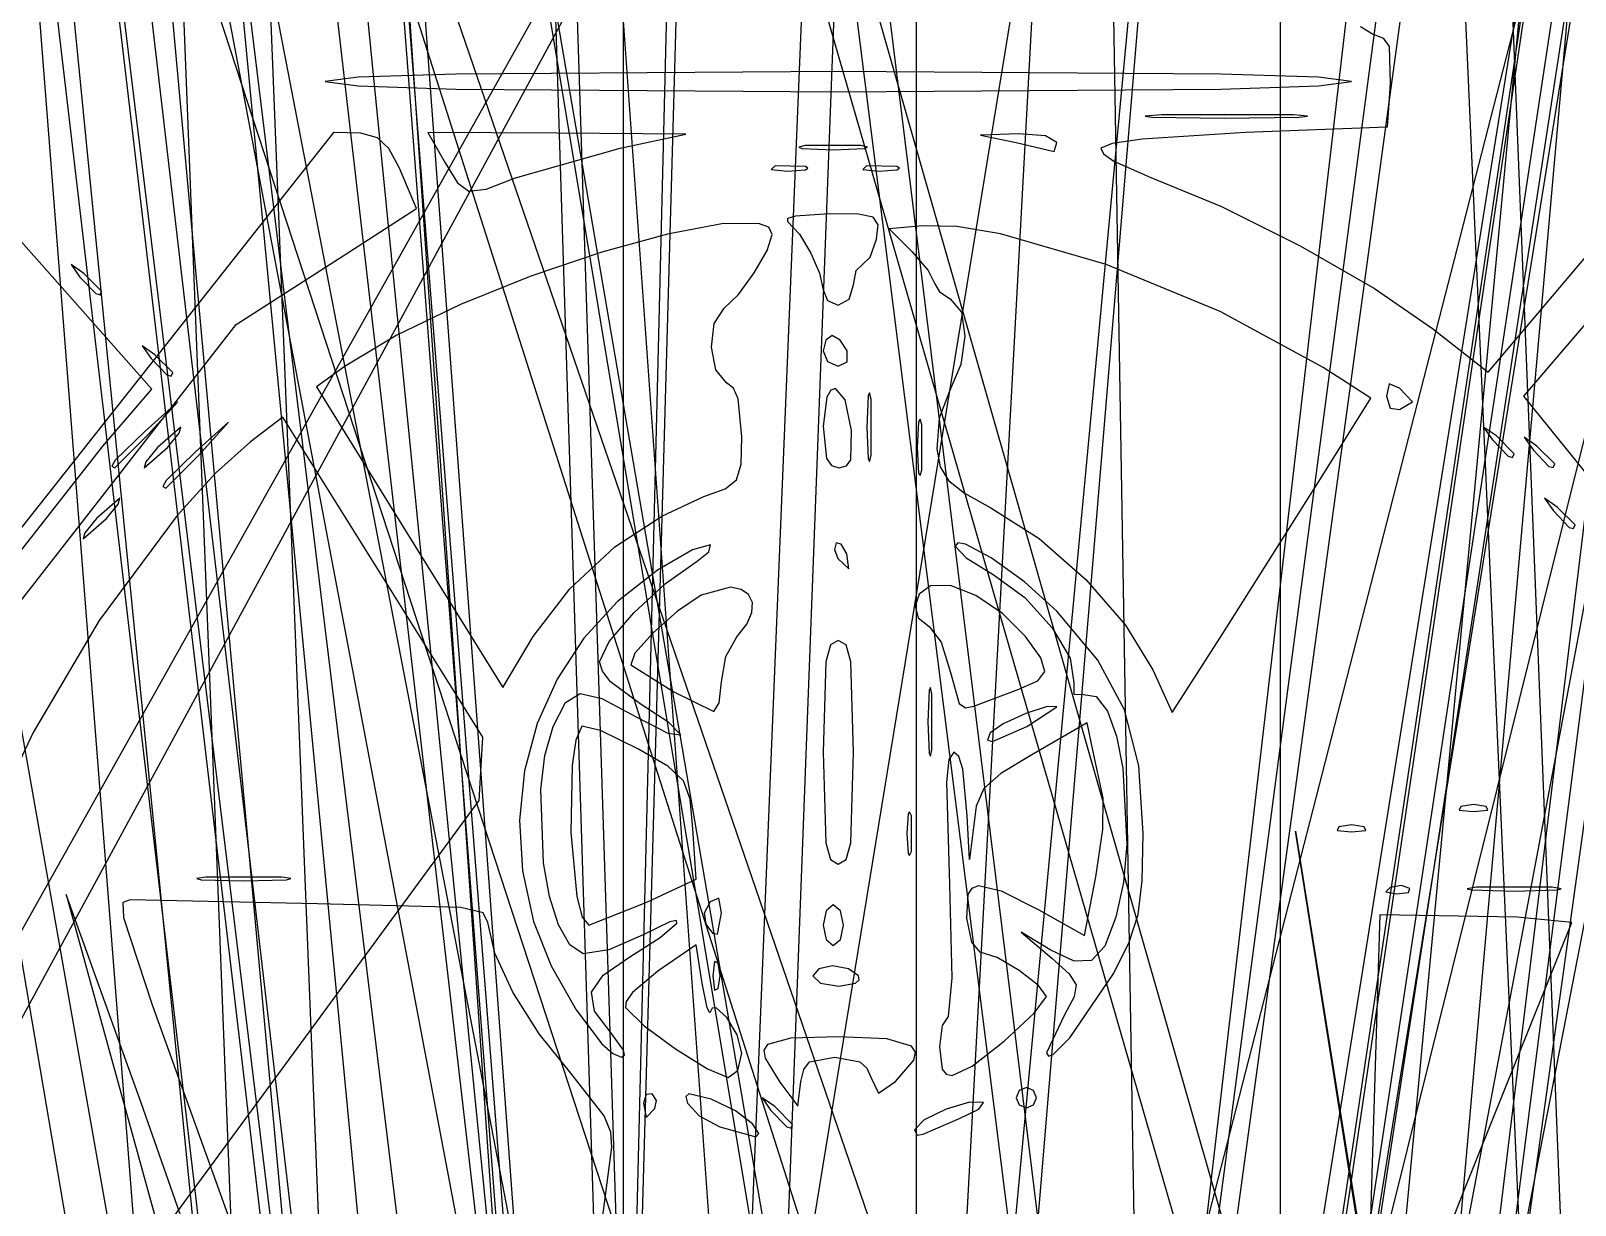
# Model space of a CAD drawing. Extents: x -109 to 333, y -74 to 385.
# Drawn here: x 108.5 to 165.7, y 150.7 to 194.2 of the extents above; entities that cross this region are included whole.
import ezdxf

# ---------------------------------------------------------------- set-up
doc = ezdxf.new("R2010")
doc.units = 0

msp = doc.modelspace()

# ---------------------------------------------------------------- linework, layer by layer
at = {"layer": 'Image'}
for p, q in [((118.020404, 368.39469), (142.488, 25.9432)), ((170.771531, 353.53018), (118.462, 33.6863)), ((141.3, 25.9432), (141.3, 346.757)), ((171.618, -13.2201), (157.41332, 345.90068)), ((95.32442, 344.22715), (127.698, 16.562)), ((138.448296, 19.091992), (106.07472, 344.59948)), ((133.325, 4.91508), (176.228, 330.389)), ((177.73287, 330.207709), (133.325, 4.91508)), ((101.53823, 328.130923), (130.5, 11.6848)), ((135.493, 1.60851), (97.511583, 327.47171)), ((176.120297, 327.378339), (146.013, 7.8379)), ((135.682, 1.77166), (185.634913, 327.00134)), ((155.845201, 325.12068), (170.834, -13.2201)), ((96.233295, 323.61468), (135.493, 1.60851)), ((184.317895, 323.61467), (135.682, 1.77166)), ((134.585641, 4.456282), (104.301299, 320.902383)), ((148.146, -0.064316), (176.603799, 321.114249)), ((195.790493, 320.228491), (118.129, 18.0797)), ((94.94758, 318.771205), (132.211, 0.73685)), ((183.000879, 316.861611), (132.214, -0.729183)), ((134.47178, 1.526257), (185.258659, 317.255151)), ((181.87199, 316.865885), (134.842, 0.96133)), ((134.842, -0.943995), (181.87199, 316.865885)), ((134.65692, 0.736858), (97.3935, 316.65389)), ((141.984441, 315.336486), (129.956, 21.7512)), ((127.484795, 19.73802), (135.750314, 313.32329)), ((125.814843, 312.326603), (161.312, 24.1613)), ((114.515233, 310.957926), (137.375, 1.29274)), ((137.375, -20.0535), (114.515233, 310.957926)), ((123.03142, 6.32138), (198.241453, 308.470171)), ((170.207369, 306.305882), (133.236, -11.3987)), ((163.4351, 1.395366), (125.71525, 300.943603)), ((143.772, -7.16537), (180.744922, 296.992555)), ((128.641622, -58.90611), (100.89005, 296.42789)), ((114.51548, 296.333823), (137.375, 5.34648)), ((137.375, -1.05055), (114.51548, 296.333823)), ((131.097, 5.46407), (141.984444, 293.59506)), ((134.458543, 291.629841), (127.334, 5.46407)), ((110.376328, 291.597521), (121.571, 5.61853)), ((86.29281, 288.243248), (134.724, 3.65315)), ((183.001074, 287.490399), (144.853, 12.0257)), ((137.772062, 0.83093), (87.45938, 285.421028)), ((125.05174, 2.147113), (113.85707, 283.96107)), ((145.432261, 8.57419), (180.56996, 284.038883)), ((100.96859, 281.103915), (153.556, 8.3619)), ((152.192385, 2.717456), (99.6056, 280.534422)), ((106.21741, 279.964926), (140.233, 1.57846)), ((142.12414, 1.748905), (109.9997, 280.135371)), ((88.55113, 277.075556), (171.851, 22.3216)), ((114.138659, 277.27272), (190.885, 11.6187)), ((126.180398, 273.755549), (134.837, 5.6287)), ((134.295048, -6.036473), (125.63867, 267.922959)), ((196.153, -2.08718), (119.4068, 266.4179)), ((162.68043, 258.12542), (23.7336, 10.2087)), ((23.7336, 1.95981), (162.68043, 258.12542)), ((103.226396, 256.070135), (179.144, 34.6976)), ((179.1438, 17.95245), (103.226396, 256.070135)), ((119.406196, 244.781241), (159.953, 8.15784)), ((159.952287, 1.008209), (119.406196, 244.781241)), ((152.521083, 230.481489), (132.954, 22.5888)), ((132.954073, -3.56368), (152.521083, 230.481489)), ((134.56508, -0.948098), (178.49421, 225.30792)), ((154.780332, -69.578204), (154.78, 225.752)), ((175.83243, 225.025704), (133.23, -1.23032)), ((146.12422, 204.706139), (135.305, 6.09908)), ((130.45553, 5.722784), (130.45588, 203.38909)), ((148.56998, 196.614875), (153.087, -73.7698)), ((157.750184, 194.3252), (158.188656, 194.05433)), ((158.188656, 194.05433), (158.582998, 193.889814)), ((158.582998, 193.889814), (158.801812, 193.592014)), ((109.19882, 185.179459), (101.982, 193.332)), ((158.801812, 193.592014), (158.847173, 192.22304)), ((120.63022, 192.450216), (119.40727, 192.287682)), ((119.40727, 192.287682), (120.630231, 192.125148)), ((124.252045, 192.568041), (120.63022, 192.450216)), ((120.630231, 192.125148), (124.252075, 192.007323)), ((138.41017, 192.663977), (124.252045, 192.568041)), ((152.568265, 192.568041), (138.41017, 192.663977)), ((156.190109, 192.450216), (152.568265, 192.568041)), ((152.568295, 192.007323), (156.19012, 192.125148)), ((157.41307, 192.287682), (156.190109, 192.450216)), ((156.19012, 192.125148), (157.41307, 192.287682)), ((157.41307, 192.287682), (157.41307, 192.287682)), ((158.847173, 192.22304), (158.730037, 190.59459)), ((124.252075, 192.007323), (138.41017, 191.911387)), ((138.41017, 191.911387), (152.568295, 192.007323)), ((150.37306, 191.062347), (149.766745, 191.011)), ((149.766745, 191.011), (150.005112, 190.968772)), ((155.26491, 191.061218), (150.37306, 191.062347)), ((155.26491, 191.06115), (155.26491, 191.061218)), ((155.786015, 191.0095), (155.26491, 191.06115)), ((155.477871, 190.967362), (155.786015, 191.0095)), ((150.005112, 190.968772), (152.70926, 190.929152)), ((152.70926, 190.929152), (155.477871, 190.967362)), ((158.730037, 190.59459), (153.492407, 190.406441)), ((119.712861, 190.406515), (-22.8079, 9.97962)), ((120.729827, 190.374553), (119.712861, 190.406515)), ((121.351026, 190.210466), (120.729827, 190.374553)), ((121.764623, 189.811954), (121.351026, 190.210466)), ((127.9851, 190.376791), (123.20483, 190.406706)), ((123.20483, 190.406706), (123.845846, 189.280196)), ((132.76537, 190.346875), (127.9851, 190.376791)), ((130.3257, 189.818081), (132.76537, 190.346875)), ((137.18678, 189.923643), (136.948287, 189.862776)), ((136.948287, 189.862776), (137.063895, 189.81293)), ((139.25641, 189.923643), (137.18678, 189.923643)), ((139.494893, 189.862776), (139.2564, 189.923643)), ((139.2564, 189.923643), (139.25641, 189.923643)), ((139.379285, 189.81293), (139.494893, 189.862776)), ((145.089, 190.357175), (143.67789, 190.30764)), ((143.67789, 190.30764), (144.99492, 190.030416)), ((144.99492, 190.030416), (146.40603, 189.703657)), ((146.085597, 190.281624), (145.089, 190.357175)), ((146.50011, 190.030416), (146.085597, 190.281624)), ((146.40603, 189.703657), (146.500106, 190.030416)), ((146.500106, 190.030416), (146.50011, 190.030416)), ((148.553387, 189.999318), (148.124307, 189.824372)), ((149.65704, 190.161794), (148.553387, 189.999318)), ((153.492407, 190.406441), (149.65704, 190.161794)), ((122.158781, 189.076715), (121.764623, 189.811954)), ((123.845846, 189.280196), (124.305791, 188.5352)), ((126.46105, 188.719111), (130.3257, 189.818081)), ((137.063895, 189.81293), (138.22159, 189.76688)), ((138.22159, 189.76688), (139.379285, 189.81293)), ((148.124307, 189.824372), (148.23, 189.616714)), ((148.23, 189.616714), (148.614218, 189.342507)), ((148.614218, 189.342507), (149.975287, 188.737142)), ((122.79292, 187.588125), (122.158781, 189.076715)), ((125.368552, 188.307182), (126.461056, 188.719094)), ((126.461056, 188.719094), (126.46105, 188.719111)), ((136.06506, 189.162323), (135.926536, 189.035717)), ((135.926536, 189.035717), (136.528271, 188.974913)), ((137.19395, 189.148353), (136.06506, 189.162323)), ((136.528271, 188.974913), (137.189479, 189.020114)), ((137.189479, 189.020114), (137.284727, 189.076711)), ((137.284727, 189.076711), (137.193948, 189.148381)), ((137.193948, 189.148381), (137.19395, 189.148353)), ((139.45172, 189.162323), (139.313196, 189.035717)), ((139.313196, 189.035717), (139.914928, 188.974913)), ((140.58061, 189.148353), (139.45172, 189.162323)), ((139.914928, 188.974913), (140.576138, 189.020114)), ((140.576138, 189.020114), (140.671386, 189.076711)), ((140.671386, 189.076711), (140.580608, 189.148381)), ((140.580608, 189.148381), (140.58061, 189.148353)), ((149.975287, 188.737142), (152.592735, 187.6586)), ((124.305791, 188.5352), (124.731745, 188.228372)), ((124.731745, 188.228372), (125.368552, 188.307182)), ((120.25292, 185.940715), (122.79292, 187.588125)), ((152.592735, 187.6586), (155.505075, 186.207153)), ((134.092379, 187.017746), (132.084311, 186.639081)), ((135.459166, 187.037385), (134.092379, 187.017746)), ((135.833069, 186.891257), (135.459166, 187.037385)), ((136.532948, 187.215985), (136.52729, 187.108164)), ((136.52729, 187.108164), (136.966415, 186.633773)), ((136.826522, 187.305163), (136.532948, 187.215985)), ((138.07437, 187.390386), (136.826522, 187.305163)), ((139.151511, 187.373865), (138.07437, 187.390386)), ((139.70468, 187.26426), (139.151511, 187.373865)), ((139.878578, 186.983974), (139.70468, 187.26426)), ((139.81791, 186.455407), (139.878578, 186.983974)), ((132.084311, 186.639081), (129.655799, 185.96959)), ((135.768544, 186.029204), (135.963837, 186.629799)), ((135.963837, 186.629799), (135.833069, 186.891257)), ((136.966415, 186.633773), (137.393217, 185.937129)), ((139.593252, 185.79101), (139.81791, 186.455407)), ((141.523, 186.95), (140.29106, 186.831416)), ((140.29106, 186.831416), (141.137726, 185.98475)), ((142.798446, 186.92186), (141.523, 186.95)), ((144.41688, 186.651383), (142.798446, 186.92186)), ((148.327786, 185.509061), (144.41688, 186.651383)), ((116.11692, 183.290045), (120.25292, 185.940715)), ((129.655799, 185.96959), (127.02768, 185.077471)), ((135.294859, 185.200949), (135.768544, 186.029204)), ((137.393217, 185.937129), (137.716314, 185.193719)), ((141.137726, 185.98475), (141.735684, 185.28808)), ((155.505075, 186.207153), (158.261995, 184.623851)), ((162.472647, 181.525732), (166.154567, 185.872012)), ((110.46975, 185.186801), (109.99938, 185.515097)), ((109.99938, 185.515097), (110.327677, 185.044725)), ((138.97322, 184.762075), (139.070872, 185.293594)), ((139.070872, 185.293594), (139.305649, 185.514668)), ((139.305649, 185.514668), (139.593252, 185.79101)), ((141.735684, 185.28808), (141.984392, 184.80205)), ((152.545872, 183.774329), (148.327786, 185.509061)), ((112.99334, 180.893659), (109.19882, 185.179459)), ((110.327677, 185.044725), (110.912317, 184.435308)), ((111.12827, 184.528281), (110.46975, 185.186801)), ((127.02768, 185.077471), (124.420788, 184.030924)), ((134.71107, 184.403716), (135.294859, 185.200949)), ((137.716314, 185.193719), (137.84432, 184.579034)), ((138.808578, 184.22899), (138.973208, 184.762075)), ((138.973208, 184.762075), (138.97322, 184.762075)), ((141.984392, 184.80205), (142.150197, 184.501098)), ((167.27539, 184.727965), (163.78049, 180.636345)), ((110.912317, 184.435308), (111.072306, 184.390173)), ((111.072306, 184.390173), (111.12827, 184.528281)), ((111.12827, 184.528281), (111.12827, 184.528281)), ((134.185467, 183.896189), (134.71107, 184.403716)), ((137.84432, 184.579034), (138.010125, 184.17679)), ((138.010125, 184.17679), (138.408764, 184.009485)), ((138.408764, 184.009485), (138.808578, 184.22899)), ((142.150197, 184.501098), (142.548836, 184.249414)), ((142.548836, 184.249414), (142.965414, 183.755823)), ((158.261995, 184.623851), (160.413187, 183.149742)), ((124.420788, 184.030924), (122.055962, 182.898147)), ((133.817948, 183.324219), (134.185467, 183.896189)), ((142.965414, 183.755823), (143.098775, 182.862151)), ((156.36129, 181.698485), (152.545872, 183.774329)), ((-24.59204, 2.863137), (116.11692, 183.290045)), ((133.716276, 182.457025), (133.817948, 183.324219)), ((160.413187, 183.149742), (162.472647, 181.525732)), ((113.103703, 182.176001), (112.63333, 182.504297)), ((112.63333, 182.504297), (112.961627, 182.033928)), ((122.055962, 182.898147), (120.154037, 181.747339)), ((133.87046, 181.619033), (133.716276, 182.457025)), ((137.94386, 182.714792), (137.845148, 182.316154)), ((138.181184, 182.880598), (137.94386, 182.714792)), ((138.482136, 182.714792), (138.181184, 182.880598)), ((138.73382, 182.316154), (138.482136, 182.714792)), ((143.098775, 182.862151), (142.950711, 181.805775)), ((112.961627, 182.033928), (113.546267, 181.42451)), ((113.76222, 181.517484), (113.103703, 182.176001)), ((137.845148, 182.316154), (138.007486, 181.917515)), ((138.007486, 181.917515), (138.397784, 181.75171)), ((138.397784, 181.75171), (138.741516, 181.904997)), ((138.741516, 181.904997), (138.73382, 182.316154)), ((138.73382, 182.316154), (138.73382, 182.316154)), ((113.546267, 181.42451), (113.706256, 181.379375)), ((113.706256, 181.379375), (113.76222, 181.517484)), ((113.76222, 181.517484), (113.76222, 181.517484)), ((120.154037, 181.747339), (119.091077, 180.990442)), ((134.270506, 181.134669), (133.87046, 181.619033)), ((142.950711, 181.805775), (142.523013, 180.824074)), ((158.13301, 180.564245), (156.36129, 181.698485)), ((111.17651, 178.782419), (112.99334, 180.893659)), ((119.091077, 180.990442), (122.536797, 175.422112)), ((134.523971, 180.932913), (134.270506, 181.134669)), ((134.699635, 180.542879), (134.523971, 180.932913)), ((138.135334, 180.860951), (137.986605, 180.606973)), ((138.310813, 180.927215), (138.135334, 180.860951)), ((138.666476, 180.507638), (138.310813, 180.927215)), ((139.558804, 180.766781), (139.508959, 180.651173)), ((139.61967, 180.528288), (139.558804, 180.766781)), ((142.523013, 180.824074), (142.141112, 179.826665)), ((158.80787, 181.09672), (158.702562, 180.645095)), ((159.186372, 180.932564), (158.80787, 181.09672)), ((159.67018, 180.429224), (159.186372, 180.932564)), ((113.95019, 180.434218), (112.72723, 179.328998)), ((112.84497, 179.211258), (113.95019, 180.434218)), ((134.83495, 179.136409), (134.699635, 180.542879)), ((137.986605, 180.606973), (137.844957, 179.524835)), ((138.902487, 179.370318), (138.666476, 180.507638)), ((139.508959, 180.651173), (139.46291, 179.493478)), ((139.61967, 178.458668), (139.61967, 180.528298)), ((139.61967, 180.528298), (139.61967, 180.528288)), ((156.32293, 177.677115), (158.13301, 180.564245)), ((158.702562, 180.645095), (158.837346, 180.199767)), ((158.837346, 180.199767), (159.186372, 180.141755)), ((159.186372, 180.141755), (159.67018, 180.429224)), ((159.67018, 180.429224), (159.67018, 180.429224)), ((163.78049, 180.636345), (166.3981, 177.400545)), ((115.83159, 179.681618), (114.60863, 178.576398)), ((114.72637, 178.458658), (115.83159, 179.681618)), ((117.843513, 179.863844), (116.647583, 178.951669)), ((121.544473, 173.940164), (117.843513, 179.863844)), ((141.381999, 179.688089), (141.334096, 178.740882)), ((141.433852, 179.782678), (141.381999, 179.688089)), ((141.49717, 179.587548), (141.433852, 179.782678)), ((141.49717, 179.587546), (141.49717, 179.587548)), ((141.49717, 177.894216), (141.49717, 179.587546)), ((142.141112, 179.826665), (142.052642, 178.693304)), ((111.62201, 177.988288), (112.84497, 179.211248)), ((112.72723, 179.328998), (111.638115, 178.272314)), ((112.84497, 179.211248), (112.84497, 179.211258)), ((114.066827, 179.49348), (113.197592, 178.740887)), ((113.573887, 178.740887), (113.999638, 179.272406)), ((113.999638, 179.272406), (114.066827, 179.49348)), ((134.807312, 178.119135), (134.83495, 179.136409)), ((137.844957, 179.524835), (137.974981, 178.328551)), ((138.868106, 178.285083), (138.902488, 179.370315)), ((138.902488, 179.370315), (138.902487, 179.370318)), ((139.46291, 179.493478), (139.508959, 178.335779)), ((162.77458, 179.16518), (162.304221, 179.493479)), ((162.304221, 179.493479), (162.632509, 179.023107)), ((162.632509, 179.023107), (163.217164, 178.413689)), ((163.433117, 178.506663), (162.77458, 179.16518)), ((164.279778, 178.788885), (163.809402, 179.117182)), ((163.809402, 179.117182), (164.137707, 178.646812)), ((108.056194, 174.804358), (111.17651, 178.782419)), ((112.704652, 177.988294), (113.573887, 178.740887)), ((113.197592, 178.740887), (112.771841, 178.209368)), ((113.50341, 177.235688), (114.72637, 178.458648)), ((114.60863, 178.576398), (113.519515, 177.519714)), ((113.573887, 178.740887), (113.573887, 178.740887)), ((114.72637, 178.458648), (114.72637, 178.458658)), ((116.647583, 178.951669), (115.343894, 177.783578)), ((139.558804, 178.220173), (139.61967, 178.458668)), ((141.334096, 178.740882), (141.381999, 177.793675)), ((142.052642, 178.693304), (142.182203, 178.022774)), ((163.217164, 178.413689), (163.377153, 178.368554)), ((163.377153, 178.368554), (163.433116, 178.506663)), ((163.433116, 178.506663), (163.433117, 178.506663)), ((164.137707, 178.646812), (164.722337, 178.037394)), ((164.938287, 178.130368), (164.279778, 178.788885)), ((111.638115, 178.272314), (111.511749, 178.052901)), ((111.511749, 178.052901), (111.62201, 177.988288)), ((112.771841, 178.209368), (112.704652, 177.988294)), ((134.643655, 177.537967), (134.807312, 178.119135)), ((137.974981, 178.328551), (138.156373, 178.067874)), ((138.156373, 178.067874), (138.43212, 177.988295)), ((138.43212, 177.988295), (138.706531, 178.056402)), ((138.706531, 178.056402), (138.868106, 178.285083)), ((139.508959, 178.335779), (139.558804, 178.220173)), ((141.433851, 177.699087), (141.49717, 177.894216)), ((142.182203, 178.022774), (142.487953, 177.51262)), ((164.722337, 178.037394), (164.882323, 177.992259)), ((164.882323, 177.992259), (164.938286, 178.130368)), ((164.938286, 178.130368), (164.938287, 178.130368)), ((113.519515, 177.519714), (113.393149, 177.300301)), ((113.393149, 177.300301), (113.50341, 177.235688)), ((115.343894, 177.783578), (113.926278, 176.217574)), ((134.222868, 177.203073), (134.643655, 177.537967)), ((141.381999, 177.793675), (141.433851, 177.699087)), ((142.487953, 177.51262), (143.076392, 177.046575)), ((152.64139, 171.856254), (156.32366, 177.677084)), ((156.32366, 177.677084), (156.32293, 177.677115)), ((111.80901, 176.859405), (110.939775, 176.106815)), ((111.741821, 176.638332), (111.80901, 176.859405)), ((131.874557, 176.200812), (133.42384, 176.924619)), ((133.42384, 176.924619), (134.222868, 177.203073)), ((143.076392, 177.046575), (144.054022, 176.508374)), ((165.032333, 176.53111), (164.561967, 176.859407)), ((164.561967, 176.859407), (164.890262, 176.389037)), ((113.926278, 176.217574), (111.043963, 172.335112)), ((111.31607, 176.106815), (111.741821, 176.638332)), ((130.13125, 175.064609), (131.874557, 176.200812)), ((144.054022, 176.508374), (145.844148, 175.365194)), ((164.890262, 176.389037), (165.474917, 175.779619)), ((165.69087, 175.872593), (165.032333, 176.53111)), ((110.446835, 175.354222), (111.31607, 176.106815)), ((110.514024, 175.575296), (110.446835, 175.354222)), ((110.939775, 176.106815), (110.514024, 175.575296)), ((111.31607, 176.106815), (111.31607, 176.106815)), ((165.474917, 175.779619), (165.634906, 175.734484)), ((165.634906, 175.734484), (165.690869, 175.872593)), ((165.690869, 175.872593), (165.69087, 175.872593)), ((122.536797, 175.422112), (125.982517, 169.853782)), ((128.469493, 173.499441), (130.131297, 175.064622)), ((130.131297, 175.064622), (130.13125, 175.064609)), ((133.671876, 175.137497), (133.007229, 174.950442)), ((133.616523, 174.868979), (133.671876, 175.137497)), ((138.325204, 175.207336), (138.271403, 174.962783)), ((138.517315, 175.163422), (138.325204, 175.207336)), ((138.72737, 174.806005), (138.517315, 175.163422)), ((142.839438, 175.202384), (142.73775, 175.082034)), ((142.73775, 175.082034), (143.149156, 174.654816)), ((143.121061, 175.154737), (142.839438, 175.202384)), ((144.074595, 174.651044), (143.121061, 175.154737)), ((145.844148, 175.365194), (147.575859, 173.849074)), ((133.007229, 174.950442), (131.712086, 174.197881)), ((132.00884, 173.700314), (133.180609, 174.52623)), ((133.180609, 174.52623), (133.616523, 174.868979)), ((138.271403, 174.962783), (138.393897, 174.626661)), ((138.393897, 174.626661), (138.795192, 174.242543)), ((138.727371, 174.806005), (138.72737, 174.806005)), ((138.795192, 174.242543), (138.727371, 174.806005)), ((143.149156, 174.654816), (144.13721, 174.037554)), ((145.299322, 173.762127), (144.074595, 174.651044)), ((125.245443, 168.016494), (121.544473, 173.940164)), ((131.712086, 174.197881), (130.231392, 173.034968)), ((144.13721, 174.037554), (145.311884, 173.182287)), ((147.575859, 173.849074), (149.046746, 172.162434)), ((127.116167, 171.744262), (128.469493, 173.499441)), ((130.833905, 172.61776), (132.00884, 173.700314)), ((133.328834, 173.268912), (132.455254, 172.681847)), ((134.411336, 173.560929), (133.328834, 173.268912)), ((134.808485, 173.485697), (134.411336, 173.560929)), ((135.085988, 173.290595), (134.808485, 173.485697)), ((135.226162, 172.996341), (135.085988, 173.290595)), ((141.400278, 173.302812), (141.249037, 172.863611)), ((141.819383, 173.618155), (141.400278, 173.302812)), ((142.561691, 173.625074), (141.819383, 173.618155)), ((143.505659, 173.254776), (142.561691, 173.625074)), ((146.49621, 172.679164), (145.299322, 173.762127)), ((130.231392, 173.034968), (128.98879, 171.680552)), ((135.211323, 172.623652), (135.226162, 172.996341)), ((141.249037, 172.863611), (141.369985, 172.425795)), ((144.485924, 172.595722), (143.505659, 173.254776)), ((145.311884, 173.182287), (146.32326, 172.066124)), ((111.043963, 172.335112), (108.590041, 168.190854)), ((129.92877, 171.559504), (130.833905, 172.61776)), ((132.455254, 172.681847), (131.54772, 171.877132)), ((134.645874, 171.725842), (135.023789, 172.193247)), ((135.023789, 172.193247), (135.211323, 172.623652)), ((141.369985, 172.425795), (141.767449, 172.114605)), ((141.767449, 172.114605), (142.220766, 171.528152)), ((145.337123, 171.736375), (144.485924, 172.595722)), ((148.014767, 170.866277), (146.49621, 172.679164)), ((149.046746, 172.162434), (150.054402, 170.507694)), ((125.982517, 169.853782), (127.116167, 171.744262)), ((128.98879, 171.680552), (127.994703, 170.164145)), ((129.566399, 170.80648), (129.92877, 171.559504)), ((131.54772, 171.877132), (130.879694, 171.124985)), ((134.247235, 171.003492), (134.645874, 171.725842)), ((138.409646, 171.591304), (138.124217, 171.426674)), ((138.695074, 171.426674), (138.409646, 171.591304)), ((145.902801, 170.948149), (145.337123, 171.736375)), ((146.32326, 172.066124), (146.989276, 170.933184)), ((150.7692, 168.922564), (152.64139, 171.856254)), ((130.879694, 171.124985), (130.724634, 170.695622)), ((134.08143, 170.059392), (134.247235, 171.003492)), ((138.124217, 171.426674), (137.952105, 170.807354)), ((138.867187, 170.807355), (138.695074, 171.426674)), ((142.220766, 171.528152), (142.55749, 170.407195)), ((129.674091, 170.459018), (129.566399, 170.80648)), ((129.978769, 170.064902), (129.674091, 170.459018)), ((130.724634, 170.695622), (132.31503, 169.691015)), ((137.952105, 170.807354), (137.845202, 167.452054)), ((138.97409, 167.452054), (138.867187, 170.807355)), ((142.55749, 170.407195), (142.884831, 169.257243)), ((145.794257, 170.0976), (146.060497, 170.443557)), ((146.060497, 170.443557), (145.902801, 170.948149)), ((146.989276, 170.933184), (147.12787, 170.027584)), ((149.002316, 169.023671), (148.014767, 170.866277)), ((150.054402, 170.507694), (150.7692, 168.922564)), ((127.994703, 170.164145), (127.259552, 168.515259)), ((131.068689, 169.25101), (129.978769, 170.064902)), ((133.998523, 169.281486), (134.081426, 170.059392)), ((134.081426, 170.059392), (134.08143, 170.059392)), ((141.816934, 169.854391), (141.767089, 169.738784)), ((141.8778, 169.615898), (141.816934, 169.854391)), ((145.08813, 169.785275), (145.794257, 170.0976)), ((147.12787, 170.027584), (147.132787, 169.59851)), ((127.853869, 168.4052), (128.312602, 169.29256)), ((128.312602, 169.29256), (128.846151, 169.631249)), ((128.846151, 169.631249), (129.656205, 169.444001)), ((129.656205, 169.444001), (130.944449, 168.753547)), ((132.31503, 169.691015), (133.799204, 168.958792)), ((133.799204, 168.958792), (133.998523, 169.281486)), ((141.767089, 169.738784), (141.72104, 168.581088)), ((141.8778, 167.546278), (141.8778, 169.615908)), ((141.8778, 169.615908), (141.8778, 169.615898)), ((142.884831, 169.257243), (143.114783, 169.09953)), ((143.432251, 169.158125), (145.088131, 169.78527)), ((145.088131, 169.78527), (145.08813, 169.785275)), ((147.132787, 169.59851), (147.485078, 169.591198)), ((147.485078, 169.591198), (147.962874, 169.5163)), ((147.962874, 169.5163), (148.375928, 168.969871)), ((130.944449, 168.753547), (132.096421, 168.165508)), ((132.130595, 168.557559), (131.068689, 169.25101)), ((143.114783, 169.09953), (143.432251, 169.158125)), ((145.348485, 168.887914), (144.510212, 168.508338)), ((146.145208, 169.149325), (145.348485, 168.887914)), ((145.3896, 168.402508), (146.4998, 169.135526)), ((146.4998, 169.135526), (146.145208, 169.149325)), ((148.375928, 168.969871), (148.709804, 168.05107)), ((149.537312, 166.949522), (149.002316, 169.023671)), ((108.590041, 168.190854), (107.707915, 166.297604)), ((127.259552, 168.515259), (126.793761, 166.763408)), ((127.544234, 167.33743), (127.853869, 168.4052)), ((128.907049, 168.423467), (128.688662, 167.90658)), ((129.608952, 168.255768), (128.907049, 168.423467)), ((131.012449, 167.568529), (129.608952, 168.255768)), ((132.096421, 168.165508), (132.573869, 168.09503)), ((132.573869, 168.09503), (132.130595, 168.557559)), ((141.72104, 168.581088), (141.767089, 167.42339)), ((144.03097, 168.167643), (143.937937, 167.906359)), ((144.510212, 168.508338), (144.03097, 168.167643)), ((144.122324, 167.856501), (145.3896, 168.402508)), ((145.3896, 168.402508), (145.3896, 168.402508)), ((147.624557, 168.540077), (145.574727, 167.362717)), ((147.837372, 167.525857), (147.624557, 168.540077)), ((125.11489, 165.664644), (125.245443, 168.016494)), ((128.688662, 167.90658), (128.553067, 166.977867)), ((132.094194, 166.9326), (131.012449, 167.568529)), ((141.816934, 167.307784), (141.8778, 167.546278)), ((143.937937, 167.906359), (144.122324, 167.856501)), ((148.709804, 168.05107), (148.950063, 166.859055)), ((127.38907, 166.073766), (127.544234, 167.33743)), ((128.553067, 166.977867), (128.508646, 164.477664)), ((137.845202, 167.452054), (137.952105, 164.096744)), ((138.867187, 164.096744), (138.97409, 167.452054)), ((138.97409, 167.452054), (138.97409, 167.452054)), ((141.767089, 167.42339), (141.816934, 167.307784)), ((142.498694, 167.189883), (142.411728, 166.344735)), ((142.683652, 167.452379), (142.498694, 167.189883)), ((142.868675, 167.291784), (142.683652, 167.452379)), ((143.017048, 166.828139), (142.868675, 167.291784)), ((145.574727, 167.362717), (144.426614, 166.667004)), ((148.210647, 165.759047), (147.837372, 167.525857)), ((126.793761, 166.763408), (126.607751, 164.938103)), ((132.674491, 166.400327), (132.094194, 166.9326)), ((132.927734, 165.717483), (132.674491, 166.400327)), ((143.180834, 165.100529), (143.017048, 166.828139)), ((144.426614, 166.667004), (143.797022, 166.108348)), ((148.950063, 166.859055), (149.09198, 164.052023)), ((149.69821, 164.442004), (149.537312, 166.949522)), ((127.48938, 163.359297), (127.38907, 166.073766)), ((142.411728, 166.344735), (142.520223, 162.560529)), ((143.797022, 166.108348), (143.509295, 165.452952)), ((6.75614, 4.59916), (125.11489, 165.664644)), ((133.028319, 164.629839), (132.927734, 165.717483)), ((141.048141, 165.251973), (140.993421, 165.178404)), ((141.11496, 165.100204), (141.048141, 165.251973)), ((143.509295, 165.452952), (143.386777, 164.467017)), ((148.200277, 164.590666), (148.210647, 165.759047)), ((161.457827, 165.44414), (161.40197, 165.310095)), ((161.40197, 165.310095), (161.928195, 165.25434)), ((161.928194, 165.522431), (161.457827, 165.44414)), ((162.39856, 165.44414), (161.928194, 165.522431)), ((161.928195, 165.25434), (162.454424, 165.310095)), ((162.454424, 165.310095), (162.39856, 165.44414)), ((162.39856, 165.44414), (162.39856, 165.44414)), ((126.607751, 164.938103), (126.711946, 163.068856)), ((140.993421, 165.178404), (140.942869, 164.441687)), ((141.11496, 165.1002), (141.11496, 165.100204)), ((141.11496, 163.78317), (141.11496, 165.1002)), ((143.261236, 163.476908), (143.180834, 165.100529)), ((156.942321, 164.691546), (156.886464, 164.557501)), ((157.41269, 164.769837), (156.942321, 164.691546)), ((157.88306, 164.691546), (157.41269, 164.769837)), ((157.938917, 164.557501), (157.88306, 164.691546)), ((157.88306, 164.691546), (157.88306, 164.691546)), ((128.508646, 164.477664), (128.730577, 162.108252)), ((133.14107, 162.748359), (133.028319, 164.629839)), ((140.942869, 164.441687), (140.993421, 163.70497)), ((143.386777, 164.467017), (143.261236, 163.476908)), ((147.950021, 162.838417), (148.200277, 164.590666)), ((149.663277, 162.687381), (149.69821, 164.442004)), ((155.34259, 164.535274), (181.36, 1.31107)), ((181.36, -0.288265), (155.34259, 164.535274)), ((156.886464, 164.557501), (157.412689, 164.501746)), ((157.412689, 164.501746), (157.938917, 164.557501)), ((137.952105, 164.096744), (138.124218, 163.477423)), ((138.695075, 163.477423), (138.867187, 164.096744)), ((140.993421, 163.70497), (141.048141, 163.631402)), ((141.048141, 163.631402), (141.11496, 163.78317)), ((149.09198, 164.052023), (148.964763, 162.635324)), ((126.711946, 163.068856), (127.116766, 161.185181)), ((127.718469, 162.108768), (127.48938, 163.359297)), ((138.124218, 163.477423), (138.409646, 163.312794)), ((138.409646, 163.312794), (138.695075, 163.477423)), ((114.98474, 162.834333), (114.659523, 162.777019)), ((114.659523, 162.777019), (114.817171, 162.730084)), ((114.817171, 162.730084), (116.39585, 162.686725)), ((117.80696, 162.834333), (114.98474, 162.834333)), ((116.39585, 162.686725), (117.974529, 162.730084)), ((118.132176, 162.777018), (117.80696, 162.834333)), ((117.80696, 162.834333), (117.80696, 162.834333)), ((117.974529, 162.730084), (118.132176, 162.777018)), ((131.3163, 161.901693), (133.14107, 162.748359)), ((142.520223, 162.560529), (142.617626, 159.105659)), ((143.22253, 162.186137), (143.364039, 162.421136)), ((143.364039, 162.421136), (143.603493, 162.52179)), ((143.603493, 162.52179), (144.435688, 162.326959)), ((147.528937, 160.670377), (147.950021, 162.838417)), ((148.964763, 162.635324), (148.686178, 161.342048)), ((149.514214, 161.451307), (149.663277, 162.687381)), ((158.846805, 162.440952), (158.683522, 162.289005)), ((159.262396, 162.513764), (158.846805, 162.440952)), ((159.56804, 162.411262), (159.262396, 162.513764)), ((159.516738, 162.25941), (159.56804, 162.411248)), ((159.56804, 162.411248), (159.56804, 162.411262)), ((162.02181, 162.458035), (161.696593, 162.400722)), ((161.696593, 162.400722), (161.854241, 162.353788)), ((164.84403, 162.458035), (162.02181, 162.458035)), ((165.169246, 162.400722), (164.84403, 162.458035)), ((164.84403, 162.458035), (164.84403, 162.458035)), ((165.011599, 162.353788), (165.169246, 162.400722)), ((112.59935, 154.466216), (109.81314, 162.184466)), ((109.81314, 162.184466), (148.134, 23.3476)), ((112.18738, 161.98839), (111.921139, 161.894973)), ((111.921139, 161.894973), (111.942145, 161.338766)), ((119.12444, 161.837122), (112.18738, 161.98839)), ((124.428855, 161.708436), (119.12444, 161.837122)), ((128.049255, 161.06289), (127.718469, 162.108768)), ((128.730577, 162.108252), (128.92792, 161.343029)), ((129.175648, 161.055027), (131.316288, 161.901693)), ((131.316288, 161.901693), (131.3163, 161.901693)), ((133.663531, 161.915667), (133.442046, 161.499744)), ((133.988226, 162.054387), (133.663531, 161.915667)), ((134.0823, 161.506583), (133.988226, 162.054387)), ((143.173897, 161.3062), (143.22253, 162.186137)), ((144.435688, 162.326959), (145.838017, 161.615448)), ((158.683522, 162.289005), (159.074152, 162.213608)), ((159.074152, 162.213608), (159.516738, 162.25941)), ((161.854241, 162.353788), (163.43292, 162.31043)), ((163.43292, 162.31043), (165.011599, 162.353788)), ((111.942145, 161.338766), (112.999626, 158.10257)), ((125.253215, 161.506416), (124.428855, 161.708436)), ((125.43566, 161.149813), (125.253215, 161.506416)), ((128.92792, 161.343029), (129.175648, 161.055027)), ((133.442046, 161.499744), (133.497593, 161.087814)), ((133.935911, 160.72031), (134.082301, 161.506583)), ((134.082301, 161.506583), (134.0823, 161.506583)), ((137.955844, 161.586547), (137.845307, 161.055028)), ((138.221605, 161.807621), (137.955844, 161.586547)), ((138.487363, 161.586547), (138.221605, 161.807621)), ((138.5979, 161.055028), (138.487363, 161.586547)), ((143.353783, 160.420336), (143.173897, 161.3062)), ((145.838017, 161.615448), (147.528937, 160.670377)), ((148.686178, 161.342048), (148.273651, 160.272947)), ((149.184621, 160.419134), (149.514214, 161.451307)), ((158.46381, 161.432035), (153.959, 18.8931)), ((163.549423, 161.349133), (158.46381, 161.432035)), ((165.56529, 161.149813), (163.549423, 161.349133)), ((125.691442, 160.010541), (125.43566, 161.149813)), ((127.116766, 161.185181), (127.780909, 159.544272)), ((128.468546, 160.321802), (128.049255, 161.06289)), ((131.183679, 160.696828), (129.909865, 160.138593)), ((132.172565, 161.173131), (131.183679, 160.696828)), ((131.814437, 160.589706), (132.434229, 161.129124)), ((132.414816, 161.22326), (132.172565, 161.173131)), ((132.434229, 161.129124), (132.414816, 161.22326)), ((133.497593, 161.087814), (133.753163, 160.759783)), ((133.753163, 160.759783), (133.935911, 160.72031)), ((137.845307, 161.055028), (137.955844, 160.523509)), ((138.487363, 160.523509), (138.5979, 161.055028)), ((138.5979, 161.055028), (138.5979, 161.055028)), ((146.247878, 160.139698), (145.182658, 160.786432)), ((145.182658, 160.786432), (146.311548, 159.823572)), ((161.57055, 151.195583), (165.56529, 161.149813)), ((128.963149, 159.98564), (128.468546, 160.321802)), ((129.909865, 160.138593), (128.963149, 159.98564)), ((130.684069, 159.874934), (131.814437, 160.589706)), ((133.141158, 160.318879), (131.720308, 159.349895)), ((133.369978, 158.899709), (133.141158, 160.318879)), ((137.955844, 160.523509), (138.221605, 160.302435)), ((138.221605, 160.302435), (138.487363, 160.523509)), ((143.66765, 160.05188), (143.353783, 160.420336)), ((147.142883, 159.715355), (146.247878, 160.139698)), ((148.273651, 160.272947), (147.78868, 159.745244)), ((148.6081, 159.276214), (149.184621, 160.419134)), ((126.361532, 158.566875), (125.691442, 160.010541)), ((127.780909, 159.544272), (128.708269, 157.913193)), ((129.698078, 159.204442), (130.684069, 159.874934)), ((133.821155, 159.700559), (133.7654, 159.174331)), ((133.9552, 159.644702), (133.821155, 159.700559)), ((134.033491, 159.174332), (133.9552, 159.644702)), ((133.9552, 159.644702), (133.9552, 159.644702)), ((138.19913, 159.550318), (137.683298, 159.439781)), ((138.78328, 159.439781), (138.19913, 159.550318)), ((144.287703, 159.847675), (143.66765, 160.05188)), ((145.105596, 159.370287), (144.287703, 159.847675)), ((146.311548, 159.823572), (146.951762, 159.250283)), ((147.78868, 159.745244), (147.142883, 159.715355)), ((129.270505, 158.56519), (129.698078, 159.204442)), ((131.720308, 159.349895), (130.786002, 158.553634)), ((133.7654, 159.174331), (133.821154, 158.648105)), ((133.9552, 158.703963), (134.033491, 159.174332)), ((137.683298, 159.439781), (137.468748, 159.17402)), ((137.468748, 159.17402), (137.751614, 158.908262)), ((139.16208, 159.17402), (138.78328, 159.439781)), ((139.051153, 158.90584), (139.180404, 159.025188)), ((139.180404, 159.025188), (139.16208, 159.17402)), ((139.16208, 159.17402), (139.16208, 159.17402)), ((142.617626, 159.105659), (142.478386, 157.668679)), ((145.818446, 158.822553), (145.105596, 159.370287)), ((146.951762, 159.250283), (147.214496, 158.840287)), ((146.982784, 156.874722), (148.608099, 159.276202)), ((148.608099, 159.276202), (148.6081, 159.276214)), ((127.33468, 157.021203), (126.361532, 158.566875)), ((129.380772, 157.87068), (129.270505, 158.56519)), ((130.786002, 158.553634), (130.555609, 158.224316)), ((133.547279, 157.993853), (133.369978, 158.899709)), ((133.821154, 158.648105), (133.9552, 158.703963)), ((137.751614, 158.908262), (138.431698, 158.797725)), ((138.431698, 158.797725), (139.051153, 158.90584)), ((145.661324, 157.797335), (146.12337, 158.40731)), ((146.12337, 158.40731), (145.818446, 158.822553)), ((147.143348, 158.400107), (146.781919, 157.736262)), ((147.214496, 158.840287), (147.143348, 158.400107)), ((112.999626, 158.10257), (116.645236, 147.98957)), ((128.708269, 157.913193), (129.657422, 156.662675)), ((130.0083, 157.034414), (129.380772, 157.87068)), ((130.555609, 158.224316), (130.534918, 157.999935)), ((130.534918, 157.999935), (131.217906, 157.325801)), ((133.6522, 157.808829), (133.547279, 157.993853)), ((133.735709, 157.979989), (133.6522, 157.808829)), ((133.884993, 157.988276), (133.735709, 157.979989)), ((134.286065, 157.636799), (133.884993, 157.988276)), ((131.217906, 157.325801), (132.375973, 156.465773)), ((134.665777, 156.995522), (134.286065, 157.636799)), ((142.256622, 157.337068), (142.155614, 156.539789)), ((142.478386, 157.668679), (142.256622, 157.337068)), ((144.55045, 156.75726), (145.661324, 157.797335)), ((146.781919, 157.736262), (146.123399, 156.329322)), ((128.49963, 155.575913), (127.33468, 157.021203)), ((130.008289, 157.034368), (130.0083, 157.034414)), ((130.457021, 156.419281), (130.008289, 157.034368)), ((134.83449, 156.305569), (134.665777, 156.995522)), ((136.646754, 156.861515), (135.785032, 156.630518)), ((138.409962, 156.916085), (136.646754, 156.861515)), ((140.210273, 156.835955), (138.409962, 156.916085)), ((141.123933, 156.564902), (140.210273, 156.835955)), ((143.36461, 155.824322), (144.550454, 156.757258)), ((144.550454, 156.757258), (144.55045, 156.75726)), ((146.368021, 156.264068), (146.982784, 156.874722)), ((129.657422, 156.662675), (130.064727, 156.29598)), ((130.064727, 156.29598), (130.386946, 156.163451)), ((130.386946, 156.163451), (130.493047, 156.232171)), ((130.493047, 156.232171), (130.457021, 156.419281)), ((132.375973, 156.465773), (133.561407, 155.725567)), ((134.686993, 155.670652), (134.834483, 156.305561)), ((134.834483, 156.305561), (134.83449, 156.305569)), ((135.785032, 156.630518), (135.65162, 156.417318)), ((135.65162, 156.417318), (135.69485, 156.122164)), ((135.69485, 156.122164), (136.246262, 155.235525)), ((137.344314, 155.984878), (138.282036, 156.163499)), ((138.282036, 156.163499), (138.28203, 156.163498)), ((138.28203, 156.163498), (139.208394, 155.989451)), ((141.266715, 156.343405), (141.123933, 156.564902)), ((141.20997, 156.056928), (141.266715, 156.343405)), ((142.155614, 156.539789), (142.251934, 155.723283)), ((146.123399, 156.329322), (146.188277, 156.198963)), ((146.188277, 156.198963), (146.368021, 156.264068)), ((129.735629, 153.987638), (128.49963, 155.575913)), ((133.561407, 155.725567), (134.326498, 155.410895)), ((134.326498, 155.410895), (134.686993, 155.670652)), ((137.023846, 155.258814), (137.131722, 155.708108)), ((137.131722, 155.708108), (137.344314, 155.984878)), ((139.208394, 155.989451), (139.467562, 155.751797)), ((139.467562, 155.751797), (139.6219, 155.39586)), ((140.527412, 155.266035), (141.20997, 156.056928)), ((142.251934, 155.723283), (142.399209, 155.530343)), ((142.399209, 155.530343), (142.626685, 155.482229)), ((142.626685, 155.482229), (143.36461, 155.824322)), ((136.246262, 155.235525), (136.904779, 154.354132)), ((136.904779, 154.354132), (137.023846, 155.258814)), ((139.6219, 155.39586), (139.896016, 154.832831)), ((139.896016, 154.832831), (140.527412, 155.266035)), ((145.371435, 155.034606), (145.105674, 154.924069)), ((145.637193, 154.924069), (145.371435, 155.034606)), ((114.52228, 148.978548), (112.59935, 154.466216)), ((131.291534, 154.782518), (131.197616, 154.453613)), ((131.197616, 154.453613), (131.294983, 153.932252)), ((131.517337, 154.803907), (131.291534, 154.782518)), ((131.679543, 154.561456), (131.517337, 154.803907)), ((131.62056, 154.256018), (131.679543, 154.561456)), ((132.876605, 154.802177), (132.768692, 154.702845)), ((132.768692, 154.702845), (132.819943, 154.463385)), ((132.819943, 154.463385), (133.254397, 153.990737)), ((133.70647, 154.601767), (132.876605, 154.802177)), ((134.603051, 154.177475), (133.70647, 154.601767)), ((136.058113, 154.330019), (135.587741, 154.658315)), ((135.587741, 154.658315), (135.91604, 154.187946)), ((143.270495, 154.501112), (142.404206, 154.233403)), ((143.79106, 154.482393), (143.270495, 154.501112)), ((143.610102, 154.2388), (143.79106, 154.482393)), ((145.105674, 154.924069), (144.995137, 154.658308)), ((144.995137, 154.658308), (145.105674, 154.39255)), ((145.105674, 154.39255), (145.371435, 154.282013)), ((145.371435, 154.282013), (145.637193, 154.39255)), ((145.74773, 154.658308), (145.637193, 154.924069)), ((145.637193, 154.39255), (145.74773, 154.658308)), ((145.74773, 154.658308), (145.74773, 154.658308)), ((129.981954, 153.379553), (129.735629, 153.987638)), ((131.294983, 153.932252), (131.62056, 154.256018)), ((131.62056, 154.256018), (131.62056, 154.256018)), ((133.254397, 153.990737), (134.020603, 153.579703)), ((135.23542, 153.688378), (134.603051, 154.177475)), ((135.91604, 154.187946), (136.500678, 153.578528)), ((136.71663, 153.671502), (136.058113, 154.330019)), ((141.591561, 153.837192), (141.23193, 153.470403)), ((141.55401, 153.30777), (142.92323, 153.904946)), ((142.404206, 154.233403), (141.591561, 153.837192)), ((142.92323, 153.90495), (143.610102, 154.2388)), ((142.92323, 153.904946), (142.92323, 153.90495)), ((130.01928, 152.825303), (129.981954, 153.379553)), ((134.020603, 153.579703), (135.355599, 153.208662)), ((135.235423, 153.688378), (135.23542, 153.688378)), ((135.460548, 153.340667), (135.235423, 153.688378)), ((135.355599, 153.208662), (135.460548, 153.340667)), ((136.500678, 153.578528), (136.660666, 153.533393)), ((136.660666, 153.533393), (136.71663, 153.671502)), ((136.71663, 153.671502), (136.71663, 153.671502)), ((141.23193, 153.470403), (141.326542, 153.27343)), ((141.326542, 153.27343), (141.55401, 153.30777)), ((128.9635, 144.686863), (130.01928, 152.825303)), ((157.746, 141.523573), (161.57055, 151.195583))]:
    msp.add_line(p, q, dxfattribs=at)

doc.saveas('drawing.dxf')
